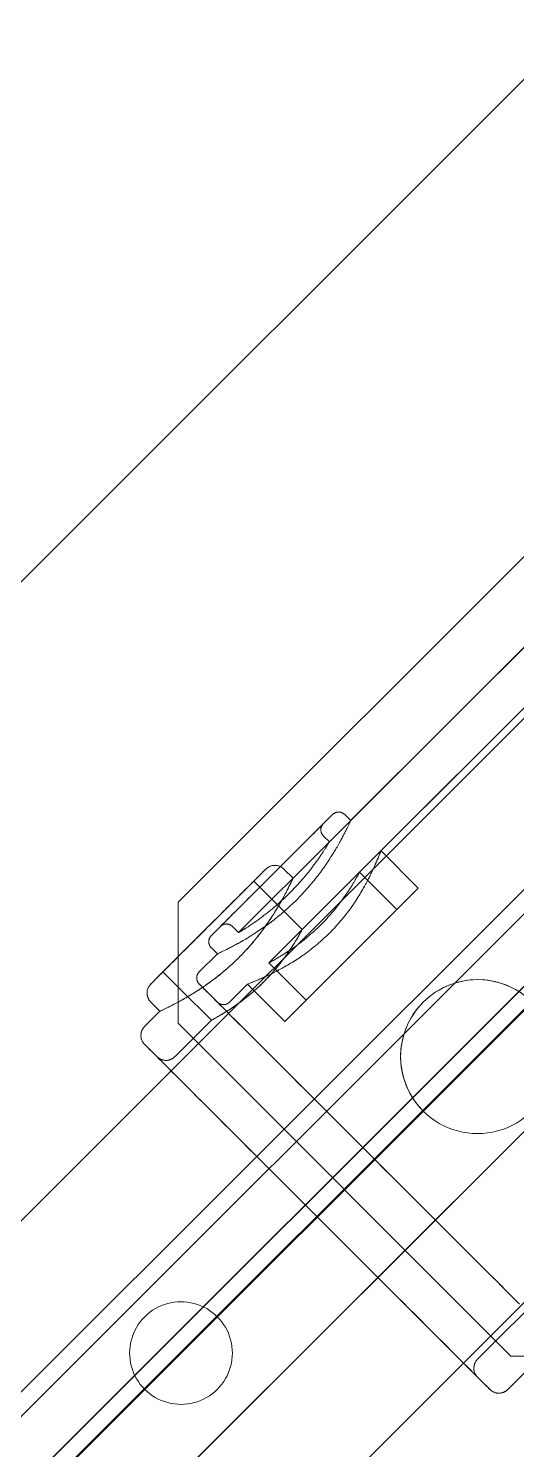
# Model space of a CAD drawing. Header units: metres. Extents: x 1753726 to 1755216, y 5920592 to 5921703.
# Drawn here: x 1753858.1273 to 1753858.1844, y 5920856.1238 to 5920856.2899 of the extents above; entities that cross this region are included whole.
import ezdxf

# ---------------------------------------------------------------- set-up
doc = ezdxf.new("R2010")
doc.units = ezdxf.units.M
for name, color, linetype, lineweight in [('A-DETL-____-OTLN', 2, 'Continuous', 9), ('A-FLOR-____-OTLN', 9, 'Continuous', 9), ('A-FLOR-HRAL-OTLN', 2, 'Continuous', 9), ('A-WALL-____-OTLN', 2, 'Continuous', 9), ('S-BEAM-____-OTLN', 7, 'Continuous', 9), ('S-FNDN-____-OTLN', 7, 'Continuous', 9)]:
    doc.layers.add(name, color=color, linetype=linetype, lineweight=lineweight)

# ---------------------------------------------------------------- blocks, each defined once
blk = doc.blocks.new('308492-ARUP-STTW-MOD-0300_rvt-1-X-ARUP-GL-HERNE_BAY_ALIGNMENT')
at = {"layer": 'S-BEAM-____-OTLN'}
for radius in [3.605, 3.605, 3.305, 3.305]:
    blk.add_arc((1753856.87207, 5920854.89765), radius, 0, 180, dxfattribs=at)
at = {"layer": 'S-FNDN-____-OTLN'}
for radius in [4.425, 4.425, 3.425, 3.425]:
    blk.add_arc((1753856.87207, 5920854.89765), radius, 0, 180, dxfattribs=at)
blk = doc.blocks.new('MH10 BENCHING - MH10 BENCHING-4553275-X-ARUP-GL-HERNE_BAY_ALIGNMENT')
at = {"layer": 'A-FLOR-____-OTLN'}
for start in [0, 29.78814]:
    blk.add_arc((-577.79478, -261.63056), 2.25, start, 180, dxfattribs=at)
blk = doc.blocks.new('PFC-Parallel Flange Channels _AS 3679_1_ - 150PFC-4729588-X-ARUP-GL-HERNE_BAY_ALIGNMENT')
at = {"layer": 'S-BEAM-____-OTLN'}
for p, q in [((2.23715, 0.0249), (-2.23715, 0.0249)), ((-2.23715, 0.0249), (2.23715, 0.0249)), ((2.23715, 0.0189), (-2.23715, 0.0189)), ((-2.23715, 0.0189), (2.23715, 0.0189)), ((-2.23715, -0.0501), (2.23715, -0.0501)), ((-2.23715, -0.0501), (2.23715, -0.0501)), ((-2.23715, -0.0501), (2.23715, -0.0501)), ((-2.23715, -0.0501), (2.23715, -0.0501))]:
    blk.add_line(p, q, dxfattribs=at)
blk = doc.blocks.new('Railing - 12mm-4761678-X-ARUP-GL-HERNE_BAY_ALIGNMENT')
at = {"layer": 'A-FLOR-HRAL-OTLN'}
for start_param, end_param in [(4.712389, 7.853982), (4.712389, 7.853982), (1.570796, 4.712389), (1.570796, 4.712389)]:
    blk.add_ellipse((0, 0), major_axis=(0, 0.006), ratio=1, start_param=start_param, end_param=end_param, dxfattribs=at)
blk = doc.blocks.new('Railing - CB10-TopMount-4761680-X-ARUP-GL-HERNE_BAY_ALIGNMENT')
at = {"layer": 'A-FLOR-HRAL-OTLN'}
for p, q in [((-0.03, 0.07602), (-0.03, -0.076)), ((-0.025, 0.076), (-0.025, 0)), ((0.025, 0.07), (0.025, 0.076)), ((0.03, 0.0735), (0.03, 0.07602)), ((0.0315, 0.0735), (0.03, 0.0735)), ((-0.0275, 0.073), (-0.0375, 0.063)), ((-0.0375, 0.063), (-0.0275, 0.073)), ((0.0275, 0.073), (-0.0275, 0.073)), ((-0.0275, 0.073), (0.0275, 0.073)), ((0.0375, 0.063), (0.0275, 0.073)), ((0.0275, 0.073), (0.0375, 0.063)), ((0.03, 0.07), (0.025, 0.07)), ((0.033, 0.07), (0.03, 0.07)), ((0.033, 0.055), (0.033, 0.07)), ((0.033, 0.055), (0.033, 0.07)), ((0.025, 0.06401), (0.025, 0.067)), ((0.03, 0.06401), (0.03, 0.067)), ((0.02499, 0.06402), (0.01884, 0.06402)), ((0.01884, 0.06402), (0.01884, 0.053)), ((0.03098, 0.06402), (0.02999, 0.06402)), ((0.0375, -0.063), (0.0375, 0.063)), ((0.0375, 0.063), (0.0375, -0.063)), ((0.025, 0.0605), (0.01884, 0.0605)), ((0.01884, 0.0605), (0.01884, 0.053)), ((0.025, 0.0455), (0.025, 0.0605)), ((0.03101, 0.0605), (0.03, 0.0605)), ((0.03, 0.0455), (0.03, 0.0605)), ((0.025, 0.0075), (0.025, 0.055)), ((0.025, 0.055), (0.03, 0.055)), ((0.03, 0.055), (0.033, 0.055)), ((0.01884, 0.053), (0.01884, 0.0455)), ((0.01884, 0.053), (0.01884, 0.04198)), ((0.03, 0.0515), (0.0315, 0.0515)), ((0.03, 0.011), (0.03, 0.0515)), ((0.01884, 0.0455), (0.025, 0.0455)), ((0.03, 0.0455), (0.03101, 0.0455)), ((0.01884, 0.04198), (0.02499, 0.04198)), ((0.025, 0.01658), (0.025, 0.04199)), ((0.02999, 0.04198), (0.03098, 0.04198)), ((0.03, -0.04199), (0.03, 0.04199))]:
    blk.add_line(p, q, dxfattribs=at)
at = {"layer": 'A-FLOR-HRAL-OTLN', "flags": 128}
for points in [[(-0.03, 0.07602), (-0.03, 0.07608), (-0.03, 0.07614), (-0.02999, 0.0762), (-0.02998, 0.07626), (-0.02997, 0.07632), (-0.02996, 0.07637), (-0.02994, 0.07643), (-0.02992, 0.07649), (-0.02991, 0.07654), (-0.02988, 0.0766), (-0.02986, 0.07665), (-0.02983, 0.07671), (-0.0298, 0.07676), (-0.02977, 0.07681), (-0.02974, 0.07686), (-0.02971, 0.07691), (-0.02967, 0.07695), (-0.02963, 0.077), (-0.02959, 0.07704), (-0.02955, 0.07708), (-0.02951, 0.07712), (-0.02946, 0.07716), (-0.02942, 0.0772), (-0.02937, 0.07724), (-0.02932, 0.07727), (-0.02927, 0.0773), (-0.02922, 0.07733), (-0.02916, 0.07736), (-0.02911, 0.07738), (-0.02906, 0.0774), (-0.029, 0.07742), (-0.02894, 0.07744), (-0.02889, 0.07746), (-0.02883, 0.07747), (-0.02877, 0.07748), (-0.02871, 0.07749), (-0.02865, 0.0775), (-0.0286, 0.0775), (-0.02854, 0.0775), (-0.02852, 0.0775)], [(-0.02852, 0.0775), (-0.0285, 0.0775), (-0.02843, 0.0775), (-0.02832, 0.0775), (-0.02816, 0.0775), (-0.02795, 0.0775), (-0.0277, 0.0775), (-0.02741, 0.0775), (-0.02707, 0.0775), (-0.02669, 0.0775), (-0.02627, 0.0775), (-0.0258, 0.0775), (-0.0253, 0.0775), (-0.02475, 0.0775), (-0.02416, 0.0775), (-0.02354, 0.0775), (-0.02288, 0.0775), (-0.02218, 0.0775), (-0.02144, 0.0775), (-0.02067, 0.0775), (-0.01987, 0.0775), (-0.01904, 0.0775), (-0.01817, 0.0775), (-0.01728, 0.0775), (-0.01636, 0.0775), (-0.01541, 0.0775), (-0.01444, 0.0775), (-0.01344, 0.0775), (-0.01243, 0.0775), (-0.01139, 0.0775), (-0.01033, 0.0775), (-0.00926, 0.0775), (-0.00818, 0.0775), (-0.00708, 0.0775), (-0.00597, 0.0775), (-0.00485, 0.0775), (-0.00372, 0.0775), (-0.00259, 0.0775), (-0.00145, 0.0775), (-0.00031, 0.0775), (0, 0.0775)], [(0, 0.0775), (-0.00114, 0.0775), (-0.00228, 0.0775), (-0.00341, 0.0775), (-0.00454, 0.0775), (-0.00567, 0.0775), (-0.00678, 0.0775), (-0.00788, 0.0775), (-0.00897, 0.0775), (-0.01005, 0.0775), (-0.01111, 0.0775), (-0.01215, 0.0775), (-0.01317, 0.0775), (-0.01417, 0.0775), (-0.01515, 0.0775), (-0.0161, 0.0775), (-0.01703, 0.0775), (-0.01793, 0.0775), (-0.01881, 0.0775), (-0.01965, 0.0775), (-0.02046, 0.0775), (-0.02124, 0.0775), (-0.02198, 0.0775), (-0.02269, 0.0775), (-0.02336, 0.0775), (-0.024, 0.0775), (-0.0246, 0.0775), (-0.02515, 0.0775), (-0.02567, 0.0775), (-0.02615, 0.0775), (-0.02658, 0.0775), (-0.02697, 0.0775), (-0.02732, 0.0775), (-0.02763, 0.0775), (-0.02789, 0.0775), (-0.02811, 0.0775), (-0.02828, 0.0775), (-0.0284, 0.0775), (-0.02848, 0.0775), (-0.02852, 0.0775)], [(-0.0265, 0.0775), (-0.02644, 0.0775), (-0.02638, 0.0775), (-0.02632, 0.07749), (-0.02626, 0.07748), (-0.0262, 0.07747), (-0.02614, 0.07746), (-0.02609, 0.07744), (-0.02603, 0.07743), (-0.02597, 0.07741), (-0.02592, 0.07738), (-0.02586, 0.07736), (-0.02581, 0.07733), (-0.02575, 0.0773), (-0.0257, 0.07727), (-0.02565, 0.07724), (-0.0256, 0.07721), (-0.02556, 0.07717), (-0.02551, 0.07713), (-0.02547, 0.07709), (-0.02542, 0.07705), (-0.02538, 0.077), (-0.02534, 0.07696), (-0.02531, 0.07691), (-0.02527, 0.07686), (-0.02524, 0.07681), (-0.02521, 0.07676), (-0.02518, 0.07671), (-0.02515, 0.07666), (-0.02512, 0.0766), (-0.0251, 0.07655), (-0.02508, 0.07649), (-0.02506, 0.07643), (-0.02505, 0.07638), (-0.02503, 0.07632), (-0.02502, 0.07626), (-0.02501, 0.0762), (-0.02501, 0.07614), (-0.025, 0.07608), (-0.025, 0.07602), (-0.025, 0.076)], [(0.02852, 0.0775), (0.0285, 0.0775), (0.02843, 0.0775), (0.02832, 0.0775), (0.02816, 0.0775), (0.02795, 0.0775), (0.0277, 0.0775), (0.02741, 0.0775), (0.02707, 0.0775), (0.02669, 0.0775), (0.02627, 0.0775), (0.0258, 0.0775), (0.0253, 0.0775), (0.02475, 0.0775), (0.02416, 0.0775), (0.02354, 0.0775), (0.02288, 0.0775), (0.02218, 0.0775), (0.02144, 0.0775), (0.02067, 0.0775), (0.01987, 0.0775), (0.01904, 0.0775), (0.01817, 0.0775), (0.01728, 0.0775), (0.01636, 0.0775), (0.01541, 0.0775), (0.01444, 0.0775), (0.01344, 0.0775), (0.01243, 0.0775), (0.01139, 0.0775), (0.01033, 0.0775), (0.00926, 0.0775), (0.00818, 0.0775), (0.00708, 0.0775), (0.00597, 0.0775), (0.00485, 0.0775), (0.00372, 0.0775), (0.00259, 0.0775), (0.00145, 0.0775), (0.00031, 0.0775), (0, 0.0775)], [(0, 0.0775), (0.00114, 0.0775), (0.00228, 0.0775), (0.00341, 0.0775), (0.00454, 0.0775), (0.00567, 0.0775), (0.00678, 0.0775), (0.00788, 0.0775), (0.00897, 0.0775), (0.01005, 0.0775), (0.01111, 0.0775), (0.01215, 0.0775), (0.01317, 0.0775), (0.01417, 0.0775), (0.01515, 0.0775), (0.0161, 0.0775), (0.01703, 0.0775), (0.01793, 0.0775), (0.01881, 0.0775), (0.01965, 0.0775), (0.02046, 0.0775), (0.02124, 0.0775), (0.02198, 0.0775), (0.02269, 0.0775), (0.02336, 0.0775), (0.024, 0.0775), (0.0246, 0.0775), (0.02515, 0.0775), (0.02567, 0.0775), (0.02615, 0.0775), (0.02658, 0.0775), (0.02697, 0.0775), (0.02732, 0.0775), (0.02763, 0.0775), (0.02789, 0.0775), (0.02811, 0.0775), (0.02828, 0.0775), (0.0284, 0.0775), (0.02848, 0.0775), (0.02852, 0.0775)], [(0.025, 0.076), (0.025, 0.07606), (0.025, 0.07612), (0.02501, 0.07618), (0.02502, 0.07624), (0.02503, 0.0763), (0.02504, 0.07636), (0.02506, 0.07642), (0.02508, 0.07647), (0.0251, 0.07653), (0.02512, 0.07659), (0.02514, 0.07664), (0.02517, 0.0767), (0.0252, 0.07675), (0.02523, 0.0768), (0.02526, 0.07685), (0.0253, 0.0769), (0.02533, 0.07695), (0.02537, 0.07699), (0.02541, 0.07704), (0.02545, 0.07708), (0.0255, 0.07712), (0.02554, 0.07716), (0.02559, 0.0772), (0.02564, 0.07723), (0.02569, 0.07727), (0.02574, 0.0773), (0.02579, 0.07733), (0.02585, 0.07735), (0.0259, 0.07738), (0.02596, 0.0774), (0.02601, 0.07742), (0.02607, 0.07744), (0.02613, 0.07746), (0.02619, 0.07747), (0.02625, 0.07748), (0.0263, 0.07749), (0.02636, 0.0775), (0.02642, 0.0775), (0.02648, 0.0775), (0.0265, 0.0775)], [(0.02852, 0.0775), (0.02858, 0.0775), (0.02864, 0.0775), (0.0287, 0.07749), (0.02876, 0.07748), (0.02881, 0.07747), (0.02887, 0.07746), (0.02893, 0.07745), (0.02899, 0.07743), (0.02904, 0.07741), (0.0291, 0.07739), (0.02915, 0.07736), (0.0292, 0.07734), (0.02926, 0.07731), (0.02931, 0.07728), (0.02936, 0.07724), (0.0294, 0.07721), (0.02945, 0.07717), (0.0295, 0.07714), (0.02954, 0.0771), (0.02958, 0.07705), (0.02962, 0.07701), (0.02966, 0.07697), (0.0297, 0.07692), (0.02973, 0.07687), (0.02977, 0.07682), (0.0298, 0.07677), (0.02983, 0.07672), (0.02985, 0.07667), (0.02988, 0.07661), (0.0299, 0.07656), (0.02992, 0.0765), (0.02994, 0.07645), (0.02995, 0.07639), (0.02997, 0.07633), (0.02998, 0.07627), (0.02999, 0.07622), (0.02999, 0.07616), (0.03, 0.0761), (0.03, 0.07604), (0.03, 0.07602)], [(0.0315, 0.0735), (0.03156, 0.0735), (0.03162, 0.0735), (0.03168, 0.07349), (0.03174, 0.07348), (0.0318, 0.07347), (0.03185, 0.07346), (0.03191, 0.07344), (0.03197, 0.07343), (0.03203, 0.07341), (0.03208, 0.07338), (0.03214, 0.07336), (0.03219, 0.07333), (0.03224, 0.07331), (0.03229, 0.07327), (0.03234, 0.07324), (0.03239, 0.07321), (0.03244, 0.07317), (0.03249, 0.07313), (0.03253, 0.07309), (0.03257, 0.07305), (0.03261, 0.07301), (0.03265, 0.07296), (0.03269, 0.07291), (0.03272, 0.07286), (0.03276, 0.07282), (0.03279, 0.07276), (0.03282, 0.07271), (0.03285, 0.07266), (0.03287, 0.0726), (0.03289, 0.07255), (0.03291, 0.07249), (0.03293, 0.07244), (0.03295, 0.07238), (0.03296, 0.07232), (0.03297, 0.07226), (0.03298, 0.0722), (0.03299, 0.07214), (0.03299, 0.07208), (0.033, 0.07202), (0.033, 0.07201)], [(0.033, 0.072), (0.033, 0.07198), (0.033, 0.07194), (0.033, 0.07189), (0.033, 0.07182), (0.033, 0.07173), (0.033, 0.07164), (0.033, 0.07152), (0.033, 0.0714), (0.033, 0.07126), (0.033, 0.0711), (0.033, 0.07093), (0.033, 0.07075), (0.033, 0.07056), (0.033, 0.07035), (0.033, 0.07013), (0.033, 0.06989), (0.033, 0.06965), (0.033, 0.06939), (0.033, 0.06912), (0.033, 0.06885), (0.033, 0.06856), (0.033, 0.06826), (0.033, 0.06795), (0.033, 0.06764), (0.033, 0.06731), (0.033, 0.06698), (0.033, 0.06664), (0.033, 0.0663), (0.033, 0.06595), (0.033, 0.06559), (0.033, 0.06523), (0.033, 0.06486), (0.033, 0.06449), (0.033, 0.06412), (0.033, 0.06374), (0.033, 0.06336), (0.033, 0.06299), (0.033, 0.06261), (0.033, 0.06223), (0.033, 0.06185), (0.033, 0.06147), (0.033, 0.06109), (0.033, 0.06072), (0.033, 0.06034), (0.033, 0.05998), (0.033, 0.05961), (0.033, 0.05925), (0.033, 0.0589), (0.033, 0.05855), (0.033, 0.05821), (0.033, 0.05787), (0.033, 0.05754), (0.033, 0.05722), (0.033, 0.05691), (0.033, 0.05661), (0.033, 0.05631), (0.033, 0.05603), (0.033, 0.05576), (0.033, 0.05549), (0.033, 0.05524), (0.033, 0.055), (0.033, 0.05478), (0.033, 0.05456), (0.033, 0.05436), (0.033, 0.05417), (0.033, 0.05399), (0.033, 0.05383), (0.033, 0.05368), (0.033, 0.05355), (0.033, 0.05343), (0.033, 0.05332), (0.033, 0.05323), (0.033, 0.05316), (0.033, 0.05309), (0.033, 0.05305), (0.033, 0.05302), (0.033, 0.053)], [(0.033, 0.05301), (0.033, 0.05303), (0.033, 0.05307), (0.033, 0.05312), (0.033, 0.05319), (0.033, 0.05327), (0.033, 0.05337), (0.033, 0.05348), (0.033, 0.05361), (0.033, 0.05375), (0.033, 0.0539), (0.033, 0.05407), (0.033, 0.05426), (0.033, 0.05445), (0.033, 0.05466), (0.033, 0.05488), (0.033, 0.05511), (0.033, 0.05536), (0.033, 0.05561), (0.033, 0.05588), (0.033, 0.05616), (0.033, 0.05645), (0.033, 0.05675), (0.033, 0.05705), (0.033, 0.05737), (0.033, 0.05769), (0.033, 0.05802), (0.033, 0.05836), (0.033, 0.05871), (0.033, 0.05906), (0.033, 0.05942), (0.033, 0.05978), (0.033, 0.06014), (0.033, 0.06051), (0.033, 0.06089), (0.033, 0.06126), (0.033, 0.06164), (0.033, 0.06202), (0.033, 0.0624), (0.033, 0.06278), (0.033, 0.06316), (0.033, 0.06354), (0.033, 0.06392), (0.033, 0.06429), (0.033, 0.06466), (0.033, 0.06503), (0.033, 0.06539), (0.033, 0.06575), (0.033, 0.06611), (0.033, 0.06646), (0.033, 0.0668), (0.033, 0.06714), (0.033, 0.06746), (0.033, 0.06778), (0.033, 0.0681), (0.033, 0.0684), (0.033, 0.06869), (0.033, 0.06898), (0.033, 0.06925), (0.033, 0.06951), (0.033, 0.06976), (0.033, 0.07), (0.033, 0.07023), (0.033, 0.07044), (0.033, 0.07065), (0.033, 0.07084), (0.033, 0.07101), (0.033, 0.07117), (0.033, 0.07132), (0.033, 0.07146), (0.033, 0.07158), (0.033, 0.07168), (0.033, 0.07177), (0.033, 0.07185), (0.033, 0.07191), (0.033, 0.07196), (0.033, 0.07199), (0.033, 0.072)], [(-0.02393, 0.068), (-0.02326, 0.068), (-0.02255, 0.068), (-0.0218, 0.068), (-0.02102, 0.068), (-0.0202, 0.068), (-0.01936, 0.068), (-0.01848, 0.068), (-0.01757, 0.068), (-0.01663, 0.068), (-0.01567, 0.068), (-0.01468, 0.068), (-0.01367, 0.068), (-0.01263, 0.068), (-0.01158, 0.068), (-0.01051, 0.068), (-0.00942, 0.068), (-0.00831, 0.068), (-0.0072, 0.068), (-0.00607, 0.068), (-0.00493, 0.068), (-0.00378, 0.068), (-0.00263, 0.068), (-0.00147, 0.068), (-0.00031, 0.068), (0, 0.068)], [(0, 0.068), (-0.00116, 0.068), (-0.00232, 0.068), (-0.00347, 0.068), (-0.00462, 0.068), (-0.00576, 0.068), (-0.00689, 0.068), (-0.00801, 0.068), (-0.00912, 0.068), (-0.01022, 0.068), (-0.01129, 0.068), (-0.01235, 0.068), (-0.01339, 0.068), (-0.01441, 0.068), (-0.0154, 0.068), (-0.01637, 0.068), (-0.01732, 0.068), (-0.01823, 0.068), (-0.01912, 0.068), (-0.01998, 0.068), (-0.0208, 0.068), (-0.02159, 0.068), (-0.02235, 0.068), (-0.02307, 0.068), (-0.02376, 0.068)], [(0.029, 0.068), (0.02898, 0.068), (0.02891, 0.068), (0.02879, 0.068), (0.02863, 0.068), (0.02842, 0.068), (0.02817, 0.068), (0.02787, 0.068), (0.02753, 0.068), (0.02714, 0.068), (0.02671, 0.068), (0.02624, 0.068), (0.02572, 0.068), (0.02517, 0.068), (0.02457, 0.068), (0.02393, 0.068), (0.02326, 0.068), (0.02255, 0.068), (0.0218, 0.068), (0.02102, 0.068), (0.0202, 0.068), (0.01936, 0.068), (0.01848, 0.068), (0.01757, 0.068), (0.01663, 0.068), (0.01567, 0.068), (0.01468, 0.068), (0.01367, 0.068), (0.01263, 0.068), (0.01158, 0.068), (0.01051, 0.068), (0.00942, 0.068), (0.00831, 0.068), (0.0072, 0.068), (0.00607, 0.068), (0.00493, 0.068), (0.00378, 0.068), (0.00263, 0.068), (0.00147, 0.068), (0.00031, 0.068), (0, 0.068)], [(0, 0.068), (0.00116, 0.068), (0.00232, 0.068), (0.00347, 0.068), (0.00462, 0.068), (0.00576, 0.068), (0.00689, 0.068), (0.00801, 0.068), (0.00912, 0.068), (0.01022, 0.068), (0.01129, 0.068), (0.01235, 0.068), (0.01339, 0.068), (0.01441, 0.068), (0.0154, 0.068), (0.01637, 0.068), (0.01732, 0.068), (0.01823, 0.068), (0.01912, 0.068), (0.01998, 0.068), (0.0208, 0.068), (0.02159, 0.068), (0.02235, 0.068), (0.02307, 0.068), (0.02376, 0.068), (0.0244, 0.068), (0.02501, 0.068), (0.02558, 0.068), (0.0261, 0.068), (0.02659, 0.068), (0.02703, 0.068), (0.02743, 0.068), (0.02778, 0.068), (0.02809, 0.068), (0.02836, 0.068), (0.02858, 0.068), (0.02875, 0.068), (0.02888, 0.068), (0.02896, 0.068), (0.029, 0.068)], [(0.025, 0.067), (0.025, 0.06704), (0.025, 0.06708), (0.02501, 0.06712), (0.02501, 0.06716), (0.02502, 0.0672), (0.02503, 0.06724), (0.02504, 0.06728), (0.02505, 0.06731), (0.02506, 0.06735), (0.02508, 0.06739), (0.0251, 0.06743), (0.02511, 0.06746), (0.02513, 0.0675), (0.02515, 0.06753), (0.02517, 0.06756), (0.0252, 0.0676), (0.02522, 0.06763), (0.02525, 0.06766), (0.02528, 0.06769), (0.0253, 0.06772), (0.02533, 0.06774), (0.02536, 0.06777), (0.02539, 0.0678), (0.02543, 0.06782), (0.02546, 0.06784), (0.02549, 0.06786), (0.02553, 0.06788), (0.02556, 0.0679), (0.0256, 0.06792), (0.02564, 0.06793), (0.02568, 0.06795), (0.02571, 0.06796), (0.02575, 0.06797), (0.02579, 0.06798), (0.02583, 0.06799), (0.02587, 0.06799), (0.02591, 0.068), (0.02595, 0.068), (0.02599, 0.068)], [(0.029, 0.068), (0.02904, 0.068), (0.02908, 0.068), (0.02912, 0.06799), (0.02916, 0.06799), (0.0292, 0.06798), (0.02924, 0.06797), (0.02928, 0.06796), (0.02931, 0.06795), (0.02935, 0.06794), (0.02939, 0.06792), (0.02943, 0.0679), (0.02946, 0.06789), (0.0295, 0.06787), (0.02953, 0.06785), (0.02956, 0.06783), (0.0296, 0.0678), (0.02963, 0.06778), (0.02966, 0.06775), (0.02969, 0.06772), (0.02972, 0.0677), (0.02974, 0.06767), (0.02977, 0.06764), (0.0298, 0.06761), (0.02982, 0.06757), (0.02984, 0.06754), (0.02986, 0.06751), (0.02988, 0.06747), (0.0299, 0.06744), (0.02992, 0.0674), (0.02993, 0.06736), (0.02995, 0.06732), (0.02996, 0.06729), (0.02997, 0.06725), (0.02998, 0.06721), (0.02999, 0.06717), (0.02999, 0.06713), (0.03, 0.06709), (0.03, 0.06705), (0.03, 0.06701)], [(0.03098, 0.06402), (0.03102, 0.06402), (0.03106, 0.06401), (0.0311, 0.06401), (0.03114, 0.064), (0.03118, 0.064), (0.03122, 0.06399), (0.03126, 0.06398), (0.0313, 0.06396), (0.03134, 0.06395), (0.03138, 0.06394), (0.03141, 0.06392), (0.03145, 0.0639), (0.03149, 0.06388), (0.03152, 0.06386), (0.03156, 0.06384), (0.03159, 0.06381), (0.03162, 0.06379), (0.03165, 0.06376), (0.03168, 0.06374), (0.03171, 0.06371), (0.03174, 0.06368), (0.03177, 0.06365), (0.03179, 0.06361), (0.03182, 0.06358), (0.03184, 0.06355), (0.03186, 0.06351), (0.03188, 0.06348), (0.0319, 0.06344), (0.03192, 0.0634), (0.03193, 0.06337), (0.03194, 0.06333), (0.03196, 0.06329), (0.03197, 0.06325), (0.03198, 0.06321), (0.03199, 0.06317), (0.03199, 0.06313), (0.032, 0.06309), (0.032, 0.06305), (0.032, 0.06301)], [(0.032, 0.06149), (0.032, 0.06145), (0.032, 0.06142), (0.03199, 0.06138), (0.03199, 0.06134), (0.03198, 0.0613), (0.03197, 0.06126), (0.03196, 0.06122), (0.03195, 0.06118), (0.03194, 0.06114), (0.03192, 0.06111), (0.03191, 0.06107), (0.03189, 0.06104), (0.03187, 0.061), (0.03185, 0.06097), (0.03183, 0.06093), (0.0318, 0.0609), (0.03178, 0.06087), (0.03175, 0.06084), (0.03173, 0.06081), (0.0317, 0.06078), (0.03167, 0.06075), (0.03164, 0.06073), (0.03161, 0.0607), (0.03158, 0.06068), (0.03154, 0.06066), (0.03151, 0.06064), (0.03147, 0.06062), (0.03144, 0.0606), (0.0314, 0.06058), (0.03137, 0.06057), (0.03133, 0.06055), (0.03129, 0.06054), (0.03125, 0.06053), (0.03121, 0.06052), (0.03117, 0.06051), (0.03114, 0.06051), (0.0311, 0.0605), (0.03106, 0.0605), (0.03102, 0.0605)], [(0.032, 0.06299), (0.032, 0.06296), (0.032, 0.06292), (0.032, 0.06287), (0.032, 0.0628), (0.032, 0.06271), (0.032, 0.06261), (0.032, 0.06249), (0.032, 0.06235), (0.032, 0.06221), (0.032, 0.06204), (0.032, 0.06187), (0.032, 0.06167), (0.032, 0.06147), (0.032, 0.06125), (0.032, 0.06102), (0.032, 0.06077), (0.032, 0.06051), (0.032, 0.06025), (0.032, 0.05996), (0.032, 0.05967), (0.032, 0.05937), (0.032, 0.05906), (0.032, 0.05873), (0.032, 0.0584), (0.032, 0.05806), (0.032, 0.05771), (0.032, 0.05735), (0.032, 0.05699), (0.032, 0.05662), (0.032, 0.05625), (0.032, 0.05587), (0.032, 0.05548), (0.032, 0.05509), (0.032, 0.0547), (0.032, 0.0543), (0.032, 0.05391), (0.032, 0.05351), (0.032, 0.05311), (0.032, 0.053)], [(0.032, 0.053), (0.032, 0.0534), (0.032, 0.0538), (0.032, 0.0542), (0.032, 0.05459), (0.032, 0.05499), (0.032, 0.05538), (0.032, 0.05576), (0.032, 0.05614), (0.032, 0.05652), (0.032, 0.05689), (0.032, 0.05726), (0.032, 0.05762), (0.032, 0.05797), (0.032, 0.05831), (0.032, 0.05864), (0.032, 0.05897), (0.032, 0.05929), (0.032, 0.05959), (0.032, 0.05989), (0.032, 0.06017), (0.032, 0.06044), (0.032, 0.0607), (0.032, 0.06095), (0.032, 0.06119), (0.032, 0.06141), (0.032, 0.06162), (0.032, 0.06182), (0.032, 0.062), (0.032, 0.06216), (0.032, 0.06232), (0.032, 0.06245), (0.032, 0.06258), (0.032, 0.06268), (0.032, 0.06277), (0.032, 0.06285), (0.032, 0.06291), (0.032, 0.06295), (0.032, 0.06298), (0.032, 0.06299)], [(0.033, 0.053), (0.03299, 0.05294), (0.03299, 0.05288), (0.03298, 0.05282), (0.03298, 0.05276), (0.03297, 0.0527), (0.03295, 0.05264), (0.03294, 0.05259), (0.03292, 0.05253), (0.0329, 0.05247), (0.03288, 0.05242), (0.03285, 0.05236), (0.03283, 0.05231), (0.0328, 0.05226), (0.03277, 0.0522), (0.03273, 0.05215), (0.0327, 0.05211), (0.03266, 0.05206), (0.03262, 0.05201), (0.03258, 0.05197), (0.03254, 0.05193), (0.0325, 0.05188), (0.03245, 0.05185), (0.03241, 0.05181), (0.03236, 0.05177), (0.03231, 0.05174), (0.03226, 0.05171), (0.0322, 0.05168), (0.03215, 0.05165), (0.0321, 0.05163), (0.03204, 0.0516), (0.03199, 0.05158), (0.03193, 0.05157), (0.03187, 0.05155), (0.03181, 0.05154), (0.03175, 0.05152), (0.03169, 0.05152), (0.03163, 0.05151), (0.03158, 0.0515), (0.03152, 0.0515), (0.0315, 0.0515)], [(0.032, 0.04301), (0.032, 0.04304), (0.032, 0.04308), (0.032, 0.04313), (0.032, 0.0432), (0.032, 0.04329), (0.032, 0.04339), (0.032, 0.04351), (0.032, 0.04365), (0.032, 0.04379), (0.032, 0.04396), (0.032, 0.04413), (0.032, 0.04433), (0.032, 0.04453), (0.032, 0.04475), (0.032, 0.04498), (0.032, 0.04523), (0.032, 0.04549), (0.032, 0.04575), (0.032, 0.04604), (0.032, 0.04633), (0.032, 0.04663), (0.032, 0.04694), (0.032, 0.04727), (0.032, 0.0476), (0.032, 0.04794), (0.032, 0.04829), (0.032, 0.04865), (0.032, 0.04901), (0.032, 0.04938), (0.032, 0.04975), (0.032, 0.05013), (0.032, 0.05052), (0.032, 0.05091), (0.032, 0.0513), (0.032, 0.0517), (0.032, 0.05209), (0.032, 0.05249), (0.032, 0.05289), (0.032, 0.053)], [(0.032, 0.053), (0.032, 0.0526), (0.032, 0.0522), (0.032, 0.0518), (0.032, 0.05141), (0.032, 0.05101), (0.032, 0.05062), (0.032, 0.05024), (0.032, 0.04986), (0.032, 0.04948), (0.032, 0.04911), (0.032, 0.04874), (0.032, 0.04838), (0.032, 0.04803), (0.032, 0.04769), (0.032, 0.04736), (0.032, 0.04703), (0.032, 0.04671), (0.032, 0.04641), (0.032, 0.04611), (0.032, 0.04583), (0.032, 0.04556), (0.032, 0.0453), (0.032, 0.04505), (0.032, 0.04481), (0.032, 0.04459), (0.032, 0.04438), (0.032, 0.04418), (0.032, 0.044), (0.032, 0.04384), (0.032, 0.04368), (0.032, 0.04355), (0.032, 0.04342), (0.032, 0.04332), (0.032, 0.04323), (0.032, 0.04315), (0.032, 0.04309), (0.032, 0.04305), (0.032, 0.04302), (0.032, 0.04301)], [(0.03101, 0.0455), (0.03105, 0.0455), (0.03108, 0.0455), (0.03112, 0.04549), (0.03116, 0.04549), (0.0312, 0.04548), (0.03124, 0.04547), (0.03128, 0.04546), (0.03132, 0.04545), (0.03136, 0.04544), (0.03139, 0.04542), (0.03143, 0.04541), (0.03146, 0.04539), (0.0315, 0.04537), (0.03153, 0.04535), (0.03157, 0.04533), (0.0316, 0.0453), (0.03163, 0.04528), (0.03166, 0.04525), (0.03169, 0.04523), (0.03172, 0.0452), (0.03175, 0.04517), (0.03177, 0.04514), (0.0318, 0.04511), (0.03182, 0.04508), (0.03184, 0.04504), (0.03186, 0.04501), (0.03188, 0.04497), (0.0319, 0.04494), (0.03192, 0.0449), (0.03193, 0.04487), (0.03195, 0.04483), (0.03196, 0.04479), (0.03197, 0.04475), (0.03198, 0.04471), (0.03199, 0.04467), (0.03199, 0.04464), (0.032, 0.0446), (0.032, 0.04456), (0.032, 0.04452)], [(0.032, 0.043), (0.032, 0.04296), (0.032, 0.04292), (0.03199, 0.04288), (0.03199, 0.04284), (0.03198, 0.0428), (0.03197, 0.04276), (0.03196, 0.04272), (0.03195, 0.04268), (0.03193, 0.04264), (0.03192, 0.04261), (0.0319, 0.04257), (0.03188, 0.04253), (0.03187, 0.0425), (0.03184, 0.04246), (0.03182, 0.04243), (0.0318, 0.04239), (0.03177, 0.04236), (0.03175, 0.04233), (0.03172, 0.0423), (0.03169, 0.04227), (0.03166, 0.04224), (0.03163, 0.04222), (0.0316, 0.04219), (0.03156, 0.04217), (0.03153, 0.04215), (0.0315, 0.04212), (0.03146, 0.0421), (0.03142, 0.04209), (0.03139, 0.04207), (0.03135, 0.04205), (0.03131, 0.04204), (0.03127, 0.04203), (0.03123, 0.04202), (0.03119, 0.04201), (0.03115, 0.042), (0.03111, 0.04199), (0.03107, 0.04199), (0.03103, 0.04198), (0.03099, 0.04198)]]:
    blk.add_lwpolyline(points, dxfattribs=at)
at = {"layer": 'A-FLOR-HRAL-OTLN'}
for major_axis, start_param, end_param in [((0.009, 0), 1.570796, 4.712389), ((0, 0.009), 0, 3.141593), ((0, 0.009), 3.141593, 6.283185), ((0.009, 0), 4.712389, 7.853982)]:
    blk.add_ellipse((0, 0.051), major_axis=major_axis, ratio=1, start_param=start_param, end_param=end_param, dxfattribs=at)
for points, knots in [([(0.03, 0.0515), (0.03, 0.05153), (0.02979, 0.05204), (0.02925, 0.05372), (0.02879, 0.05537), (0.02836, 0.05734), (0.02808, 0.05926), (0.02795, 0.0608), (0.02791, 0.06201), (0.02791, 0.06324), (0.02798, 0.06467), (0.02815, 0.0663), (0.02844, 0.06805), (0.02879, 0.06961), (0.02928, 0.07141), (0.02983, 0.07305), (0.03, 0.07349), (0.03, 0.0735)], [-1, -1, -1, -1, -0.861111, -0.791667, -0.722222, -0.652778, -0.583333, -0.548611, -0.513889, -0.479167, -0.444444, -0.388889, -0.333333, -0.277778, -0.222222, -0.111111, 0, 0, 0, 0]), ([(0.03, 0.0735), (0.03, 0.07348), (0.02979, 0.07297), (0.02925, 0.07128), (0.02879, 0.06963), (0.02836, 0.06766), (0.02808, 0.06575), (0.02795, 0.0642), (0.02791, 0.06299), (0.02791, 0.06176), (0.02798, 0.06034), (0.02815, 0.0587), (0.02844, 0.05695), (0.02879, 0.05539), (0.02928, 0.05359), (0.02983, 0.05196), (0.03, 0.05152), (0.03, 0.0515)], [-1, -1, -1, -1, -0.861111, -0.791667, -0.722222, -0.652778, -0.583333, -0.548611, -0.513889, -0.479167, -0.444444, -0.388889, -0.333333, -0.277778, -0.222222, -0.111111, 0, 0, 0, 0]), ([(0.025, 0.055), (0.025, 0.05501), (0.02497, 0.05509), (0.02488, 0.05542), (0.02472, 0.05598), (0.02453, 0.05673), (0.02433, 0.05766), (0.02414, 0.05872), (0.02398, 0.05992), (0.02386, 0.06129), (0.02384, 0.06256), (0.02387, 0.06366), (0.02394, 0.06471), (0.02409, 0.06602), (0.02433, 0.06736), (0.02458, 0.06849), (0.02489, 0.06964), (0.025, 0.06999), (0.025, 0.07)], [0, 0, 0, 0, 0.055556, 0.111111, 0.166667, 0.222222, 0.277778, 0.333333, 0.388889, 0.444444, 0.513889, 0.548611, 0.583333, 0.652778, 0.722222, 0.791667, 0.861111, 1, 1, 1, 1]), ([(0.025, 0.07), (0.025, 0.07), (0.02497, 0.06991), (0.02488, 0.06959), (0.02472, 0.06902), (0.02453, 0.06828), (0.02433, 0.06735), (0.02414, 0.06628), (0.02398, 0.06509), (0.02386, 0.06372), (0.02384, 0.06245), (0.02387, 0.06135), (0.02394, 0.0603), (0.02409, 0.05899), (0.02433, 0.05764), (0.02458, 0.05652), (0.02489, 0.05536), (0.025, 0.05502), (0.025, 0.055)], [0, 0, 0, 0, 0.055556, 0.111111, 0.166667, 0.222222, 0.277778, 0.333333, 0.388889, 0.444444, 0.513889, 0.548611, 0.583333, 0.652778, 0.722222, 0.791667, 0.861111, 1, 1, 1, 1]), ([(0.02244, 0.053), (0.02246, 0.05365), (0.02251, 0.05463), (0.02263, 0.05589), (0.02275, 0.05681), (0.02291, 0.05769), (0.02311, 0.05854), (0.02329, 0.0592), (0.02343, 0.05972), (0.02353, 0.06009), (0.02364, 0.06044), (0.02378, 0.0609), (0.02397, 0.06144), (0.02415, 0.06192), (0.02429, 0.06228), (0.02438, 0.06252), (0.02446, 0.06276), (0.02458, 0.06304), (0.02471, 0.06335), (0.02484, 0.06365), (0.02496, 0.06393), (0.02499, 0.06402), (0.02499, 0.06402)], [0, 0, 0, 0, 0.0555556, 0.0833333, 0.1111111, 0.1388889, 0.1666667, 0.1944444, 0.2083333, 0.2222222, 0.2361111, 0.25, 0.2777778, 0.3055556, 0.3194444, 0.3333333, 0.3472222, 0.3611111, 0.3888889, 0.4166667, 0.4444444, 0.5, 0.5, 0.5, 0.5]), ([(0.02499, 0.06402), (0.02499, 0.06402), (0.02495, 0.0639), (0.02476, 0.06348), (0.02455, 0.06298), (0.02441, 0.06261), (0.02429, 0.06228), (0.02415, 0.06192), (0.02397, 0.06144), (0.02378, 0.06091), (0.02364, 0.06045), (0.02353, 0.06009), (0.02343, 0.05972), (0.02329, 0.05921), (0.02311, 0.05854), (0.02291, 0.05769), (0.02275, 0.05681), (0.02263, 0.05589), (0.02251, 0.05463), (0.02246, 0.05365), (0.02244, 0.053)], [0.5, 0.5, 0.5, 0.5, 0.5555556, 0.6111111, 0.6388889, 0.6666667, 0.6805556, 0.6944444, 0.7222222, 0.75, 0.7638889, 0.7777778, 0.7916667, 0.8055556, 0.8333333, 0.8611111, 0.8888889, 0.9166667, 0.9444444, 1, 1, 1, 1]), ([(0.0279, 0.053), (0.02792, 0.05365), (0.02796, 0.05462), (0.02806, 0.05588), (0.02815, 0.0568), (0.02828, 0.05768), (0.02845, 0.05853), (0.02859, 0.0592), (0.02871, 0.05972), (0.02879, 0.06009), (0.02887, 0.06045), (0.02899, 0.06091), (0.02915, 0.06144), (0.02933, 0.06202), (0.02949, 0.06254), (0.02963, 0.06299), (0.02976, 0.06336), (0.02987, 0.06365), (0.02997, 0.06393), (0.02999, 0.06402), (0.02999, 0.06402)], [0, 0, 0, 0, 0.0555556, 0.0833333, 0.1111111, 0.1388889, 0.1666667, 0.1944444, 0.2083333, 0.2222222, 0.2361111, 0.25, 0.2777778, 0.3055556, 0.3333333, 0.3611111, 0.3888889, 0.4166667, 0.4444444, 0.5, 0.5, 0.5, 0.5]), ([(0.02999, 0.06402), (0.02999, 0.06402), (0.02996, 0.0639), (0.0298, 0.06348), (0.02963, 0.06299), (0.02951, 0.06261), (0.02941, 0.06228), (0.0293, 0.06193), (0.02915, 0.06144), (0.02899, 0.0609), (0.02887, 0.06044), (0.02879, 0.06009), (0.02871, 0.05971), (0.02859, 0.0592), (0.02845, 0.05853), (0.02828, 0.05768), (0.02815, 0.05679), (0.02806, 0.05588), (0.02796, 0.05462), (0.02792, 0.05365), (0.0279, 0.053)], [0.5, 0.5, 0.5, 0.5, 0.5555556, 0.6111111, 0.6388889, 0.6666667, 0.6805556, 0.6944444, 0.7222222, 0.75, 0.7638889, 0.7777778, 0.7916667, 0.8055556, 0.8333333, 0.8611111, 0.8888889, 0.9166667, 0.9444444, 1, 1, 1, 1]), ([(0.02385, 0.053), (0.02385, 0.05344), (0.02388, 0.05432), (0.02396, 0.05538), (0.02405, 0.05618), (0.02414, 0.05676), (0.02424, 0.05731), (0.02433, 0.05783), (0.02443, 0.05831), (0.02453, 0.05875), (0.02463, 0.05915), (0.02472, 0.0595), (0.02479, 0.0598), (0.02487, 0.06005), (0.02493, 0.06025), (0.02498, 0.06044), (0.025, 0.0605), (0.025, 0.0605)], [0, 0, 0, 0, 0.0555556, 0.1111111, 0.1388889, 0.1666667, 0.1944444, 0.2222222, 0.25, 0.2777778, 0.3055556, 0.3333333, 0.3611111, 0.3888889, 0.4166667, 0.4444444, 0.5, 0.5, 0.5, 0.5]), ([(0.025, 0.0605), (0.025, 0.0605), (0.02498, 0.06042), (0.02489, 0.06014), (0.02479, 0.0598), (0.02473, 0.05955), (0.02467, 0.05932), (0.02461, 0.05908), (0.02453, 0.05875), (0.02443, 0.05831), (0.02433, 0.05783), (0.02424, 0.05731), (0.02414, 0.05676), (0.02405, 0.05618), (0.02396, 0.05538), (0.02388, 0.05432), (0.02385, 0.05344), (0.02385, 0.053)], [0.5, 0.5, 0.5, 0.5, 0.5555556, 0.6111111, 0.6388889, 0.6666667, 0.6805556, 0.6944444, 0.7222222, 0.75, 0.7777778, 0.8055556, 0.8333333, 0.8611111, 0.8888889, 0.9444444, 1, 1, 1, 1]), ([(0.02905, 0.053), (0.02905, 0.05344), (0.02908, 0.05431), (0.02914, 0.05537), (0.02922, 0.05618), (0.02929, 0.05676), (0.02937, 0.05731), (0.02944, 0.05783), (0.02952, 0.05831), (0.02961, 0.05875), (0.02969, 0.05915), (0.02977, 0.0595), (0.02983, 0.0598), (0.02991, 0.06014), (0.02998, 0.06042), (0.03, 0.0605), (0.03, 0.0605)], [0, 0, 0, 0, 0.0555556, 0.1111111, 0.1388889, 0.1666667, 0.1944444, 0.2222222, 0.25, 0.2777778, 0.3055556, 0.3333333, 0.3611111, 0.3888889, 0.4444444, 0.5000438, 0.5000438, 0.5000438, 0.5000438]), ([(0.03, 0.0605), (0.03, 0.0605), (0.02998, 0.06042), (0.02989, 0.06008), (0.02979, 0.05962), (0.02969, 0.05915), (0.02961, 0.05875), (0.02952, 0.05831), (0.02944, 0.05783), (0.02937, 0.05731), (0.02929, 0.05676), (0.02922, 0.05618), (0.02914, 0.05537), (0.02908, 0.05431), (0.02905, 0.05344), (0.02905, 0.053)], [0.5000446, 0.5000446, 0.5000446, 0.5000446, 0.5555556, 0.6111111, 0.6666667, 0.6944444, 0.7222222, 0.75, 0.7777778, 0.8055556, 0.8333333, 0.8611111, 0.8888889, 0.9444444, 1, 1, 1, 1]), ([(0.02244, 0.053), (0.02246, 0.05235), (0.02251, 0.05137), (0.02263, 0.05011), (0.02275, 0.04919), (0.02291, 0.04831), (0.02311, 0.04746), (0.02329, 0.04679), (0.02343, 0.04628), (0.02353, 0.04591), (0.02364, 0.04555), (0.02378, 0.04509), (0.02397, 0.04456), (0.02415, 0.04408), (0.02429, 0.04372), (0.02438, 0.04347), (0.02447, 0.04324), (0.02458, 0.04296), (0.02471, 0.04265), (0.02484, 0.04235), (0.02496, 0.04207), (0.02499, 0.04198), (0.02499, 0.04198)], [0, 0, 0, 0, 0.0555556, 0.0833333, 0.1111111, 0.1388889, 0.1666667, 0.1944444, 0.2083333, 0.2222222, 0.2361111, 0.25, 0.2777778, 0.3055556, 0.3194444, 0.3333333, 0.3472222, 0.3611111, 0.3888889, 0.4166667, 0.4444444, 0.5, 0.5, 0.5, 0.5]), ([(0.02499, 0.04198), (0.02499, 0.04198), (0.02495, 0.0421), (0.02476, 0.04252), (0.02455, 0.04302), (0.02441, 0.04339), (0.02429, 0.04372), (0.02415, 0.04408), (0.02397, 0.04456), (0.02378, 0.0451), (0.02364, 0.04556), (0.02353, 0.04591), (0.02343, 0.04628), (0.02329, 0.0468), (0.02311, 0.04746), (0.02291, 0.04831), (0.02275, 0.04919), (0.02263, 0.05011), (0.02251, 0.05137), (0.02246, 0.05235), (0.02244, 0.053)], [0.5, 0.5, 0.5, 0.5, 0.5555556, 0.6111111, 0.6388889, 0.6666667, 0.6805556, 0.6944444, 0.7222222, 0.75, 0.7638889, 0.7777778, 0.7916667, 0.8055556, 0.8333333, 0.8611111, 0.8888889, 0.9166667, 0.9444444, 1, 1, 1, 1]), ([(0.02385, 0.053), (0.02385, 0.05256), (0.02388, 0.05168), (0.02396, 0.05062), (0.02405, 0.04982), (0.02414, 0.04924), (0.02424, 0.04869), (0.02433, 0.04817), (0.02443, 0.04769), (0.02453, 0.04725), (0.02463, 0.04685), (0.02472, 0.0465), (0.02479, 0.0462), (0.02487, 0.04595), (0.02493, 0.04575), (0.02498, 0.04556), (0.025, 0.0455), (0.025, 0.0455)], [0, 0, 0, 0, 0.0555556, 0.1111111, 0.1388889, 0.1666667, 0.1944444, 0.2222222, 0.25, 0.2777778, 0.3055556, 0.3333333, 0.3611111, 0.3888889, 0.4166667, 0.4444444, 0.5, 0.5, 0.5, 0.5]), ([(0.025, 0.0455), (0.025, 0.0455), (0.02498, 0.04558), (0.02489, 0.04586), (0.02479, 0.0462), (0.02473, 0.04645), (0.02467, 0.04668), (0.02461, 0.04692), (0.02453, 0.04725), (0.02443, 0.04769), (0.02433, 0.04817), (0.02424, 0.04869), (0.02414, 0.04924), (0.02405, 0.04982), (0.02396, 0.05062), (0.02388, 0.05168), (0.02385, 0.05256), (0.02385, 0.053)], [0.5, 0.5, 0.5, 0.5, 0.5555556, 0.6111111, 0.6388889, 0.6666667, 0.6805556, 0.6944444, 0.7222222, 0.75, 0.7777778, 0.8055556, 0.8333333, 0.8611111, 0.8888889, 0.9444444, 1, 1, 1, 1]), ([(0.0279, 0.053), (0.02792, 0.05235), (0.02796, 0.05138), (0.02806, 0.05012), (0.02815, 0.04921), (0.02828, 0.04832), (0.02845, 0.04747), (0.02859, 0.0468), (0.02871, 0.04629), (0.02879, 0.04591), (0.02887, 0.04556), (0.02899, 0.0451), (0.02915, 0.04456), (0.02933, 0.04398), (0.02949, 0.04346), (0.02963, 0.04301), (0.02976, 0.04264), (0.02987, 0.04235), (0.02997, 0.04207), (0.02999, 0.04198), (0.02999, 0.04198)], [0, 0, 0, 0, 0.0555556, 0.0833333, 0.1111111, 0.1388889, 0.1666667, 0.1944444, 0.2083333, 0.2222222, 0.2361111, 0.25, 0.2777778, 0.3055556, 0.3333333, 0.3611111, 0.3888889, 0.4166667, 0.4444444, 0.5, 0.5, 0.5, 0.5]), ([(0.02999, 0.04198), (0.02999, 0.04198), (0.02996, 0.0421), (0.0298, 0.04252), (0.02963, 0.04301), (0.02951, 0.04339), (0.02941, 0.04372), (0.0293, 0.04407), (0.02915, 0.04456), (0.02899, 0.04509), (0.02887, 0.04555), (0.02879, 0.04591), (0.02871, 0.04628), (0.02859, 0.0468), (0.02845, 0.04747), (0.02828, 0.04832), (0.02815, 0.0492), (0.02806, 0.05012), (0.02796, 0.05138), (0.02792, 0.05235), (0.0279, 0.053)], [0.5, 0.5, 0.5, 0.5, 0.5555556, 0.6111111, 0.6388889, 0.6666667, 0.6805556, 0.6944444, 0.7222222, 0.75, 0.7638889, 0.7777778, 0.7916667, 0.8055556, 0.8333333, 0.8611111, 0.8888889, 0.9166667, 0.9444444, 1, 1, 1, 1]), ([(0.02905, 0.053), (0.02905, 0.05256), (0.02908, 0.05169), (0.02914, 0.05063), (0.02922, 0.04982), (0.02929, 0.04924), (0.02937, 0.04869), (0.02944, 0.04817), (0.02952, 0.04769), (0.02961, 0.04725), (0.02969, 0.04685), (0.02977, 0.0465), (0.02983, 0.0462), (0.02991, 0.04586), (0.02998, 0.04558), (0.03, 0.0455), (0.03, 0.0455)], [0, 0, 0, 0, 0.0555556, 0.1111111, 0.1388889, 0.1666667, 0.1944444, 0.2222222, 0.25, 0.2777778, 0.3055556, 0.3333333, 0.3611111, 0.3888889, 0.4444444, 0.4999554, 0.4999554, 0.4999554, 0.4999554]), ([(0.03, 0.0455), (0.03, 0.0455), (0.02998, 0.04558), (0.02989, 0.04592), (0.02979, 0.04638), (0.02969, 0.04685), (0.02961, 0.04725), (0.02952, 0.04769), (0.02944, 0.04817), (0.02937, 0.04869), (0.02929, 0.04924), (0.02922, 0.04982), (0.02914, 0.05063), (0.02908, 0.05169), (0.02905, 0.05256), (0.02905, 0.053)], [0.4999562, 0.4999562, 0.4999562, 0.4999562, 0.5555556, 0.6111111, 0.6666667, 0.6944444, 0.7222222, 0.75, 0.7777778, 0.8055556, 0.8333333, 0.8611111, 0.8888889, 0.9444444, 1, 1, 1, 1])]:
    blk.add_open_spline(points, degree=3, knots=knots, dxfattribs=at)
blk = doc.blocks.new('Railing - Railing-4819401-X-ARUP-GL-HERNE_BAY_ALIGNMENT')
at = {"layer": 'A-FLOR-HRAL-OTLN'}
for p, q in [((-576.30918, -260.11095), (-579.31453, -263.11601)), ((-576.30918, -260.11095), (-579.31453, -263.11601)), ((-579.28038, -263.15016), (-576.27503, -260.1451)), ((-579.28038, -263.15016), (-576.27503, -260.1451))]:
    blk.add_line(p, q, dxfattribs=at)
at = {"rotation": 134.9972022441068}
for name, p in [('Railing - CB10-TopMount-4761680-X-ARUP-GL-HERNE_BAY_ALIGNMENT', (-576.46889, -260.30479)), ('Railing - 12mm-4761678-X-ARUP-GL-HERNE_BAY_ALIGNMENT', (-576.53961, -260.3755))]:
    blk.add_blockref(name, p, dxfattribs=at)
blk = doc.blocks.new('Bell Out - Insitu2 - Bell Out - Insitu-5032767-X-ARUP-GL-HERNE_BAY_ALIGNMENT')
at = {"layer": 'A-WALL-____-OTLN'}
for radius in [2.85, 2.85, 2.25, 2.25]:
    blk.add_arc((-577.79478, -261.63055), radius, 0, 180, dxfattribs=at)
blk = doc.blocks.new('308492-ARUP-STPW-MOD-1900_rvt-1-X-ARUP-GL-HERNE_BAY_ALIGNMENT')
at = {"layer": 'A-DETL-____-OTLN'}
for p, q in [((1753856.89, 5920854.88), (1753859.57701, 5920857.56701)), ((1753856.88998, 5920854.87999), (1753858.72855, 5920856.71837))]:
    blk.add_line(p, q, dxfattribs=at)
at = {"layer": 'A-FLOR-____-OTLN'}
for p, q in [((1753858.72027, 5920856.72423), (1753855.04425, 5920853.04859)), ((1753855.04425, 5920853.04859), (1753858.72027, 5920856.72423)), ((1753855.05873, 5920853.03479), (1753858.73517, 5920856.71084)), ((1753858.73517, 5920856.71084), (1753855.05873, 5920853.03479)), ((1753858.48107, 5920856.47091), (1753855.29893, 5920853.28909)), ((1753855.29893, 5920853.28909), (1753858.48107, 5920856.47091))]:
    blk.add_line(p, q, dxfattribs=at)
for centre, radius, start, end in [((1753856.89, 5920854.88), 3.35, 0, 180), ((1753856.89, 5920854.88), 3.35, 0, 180), ((1753856.88993, 5920854.88029), 2.62, 45.64828, 224.28779), ((1753856.88993, 5920854.88029), 2.62, 45.64828, 224.28779), ((1753856.89, 5920854.88), 2.25, 44.9972, 224.9972), ((1753856.89, 5920854.88), 2.25, 44.9972, 224.9972), ((1753856.88998, 5920854.87999), 2.62, 225.62332, 44.36541), ((1753856.88998, 5920854.87999), 2.62, 225.62332, 44.36541)]:
    blk.add_arc(centre, radius, start, end, dxfattribs=at)
at = {"layer": 'A-WALL-____-OTLN'}
for radius, start, end in [(2.62, 40.8, 220.8), (2.62, 40.8, 220.8), (2.62, 40.8, 220.8), (2.62, 40.8, 220.8), (2.62, 40.8, 220.8), (2.62, 40.8, 220.8), (2.62, 40.8, 220.8), (2.62, 40.8, 220.8), (2.62, 40.8, 220.8), (2.62, 40.8, 220.8), (2.62, 343.76241, 163.76241), (2.62, 343.76241, 163.76241), (2.25, 40.8, 220.8), (2.25, 40.8, 220.8), (2.25, 40.8, 220.8), (2.25, 40.8, 220.8), (2.25, 40.8, 220.8), (2.25, 40.8, 220.8), (2.25, 40.8, 220.8), (2.25, 40.8, 220.8), (2.25, 40.8, 220.8), (2.25, 40.8, 220.8), (2.62, 220.8, 40.8), (2.62, 220.8, 40.8), (2.62, 220.8, 40.8), (2.62, 220.8, 40.8), (2.62, 220.8, 40.8), (2.62, 220.8, 40.8), (2.62, 220.8, 40.8), (2.62, 220.8, 40.8), (2.62, 220.8, 40.8), (2.62, 220.8, 40.8), (2.25, 220.8, 40.8), (2.25, 220.8, 40.8), (2.25, 220.8, 40.8), (2.25, 220.8, 40.8), (2.25, 220.8, 40.8), (2.25, 220.8, 40.8), (2.25, 220.8, 40.8), (2.25, 220.8, 40.8), (2.25, 220.8, 40.8), (2.25, 220.8, 40.8)]:
    blk.add_arc((1753856.89, 5920854.88), radius, start, end, dxfattribs=at)
at = {"layer": 'A-FLOR-____-OTLN'}
blk.add_blockref('MH10 BENCHING - MH10 BENCHING-4553275-X-ARUP-GL-HERNE_BAY_ALIGNMENT', (1754434.68478, 5921116.51055), dxfattribs=at)
at = {"layer": 'A-FLOR-HRAL-OTLN'}
blk.add_blockref('Railing - Railing-4819401-X-ARUP-GL-HERNE_BAY_ALIGNMENT', (1754434.68478, 5921116.51055), dxfattribs=at)
at = {"layer": 'A-WALL-____-OTLN'}
blk.add_blockref('Bell Out - Insitu2 - Bell Out - Insitu-5032767-X-ARUP-GL-HERNE_BAY_ALIGNMENT', (1754434.68478, 5921116.51055), dxfattribs=at)
at = {"layer": 'S-BEAM-____-OTLN', "rotation": 224.9972022441072}
blk.add_blockref('PFC-Parallel Flange Channels _AS 3679_1_ - 150PFC-4729588-X-ARUP-GL-HERNE_BAY_ALIGNMENT', (1753856.871, 5920854.899), dxfattribs=at)

msp = doc.modelspace()

# ---------------------------------------------------------------- block references
for name in ['308492-ARUP-STPW-MOD-1900_rvt-1-X-ARUP-GL-HERNE_BAY_ALIGNMENT', '308492-ARUP-STTW-MOD-0300_rvt-1-X-ARUP-GL-HERNE_BAY_ALIGNMENT']:
    msp.add_blockref(name, (0, 0))

doc.saveas('drawing.dxf')
